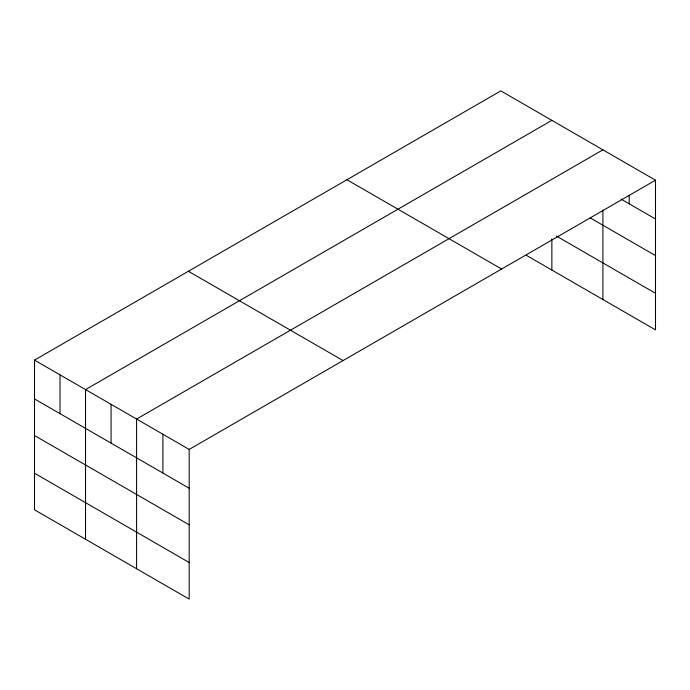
<?xml version="1.0" encoding="UTF-8"?>
<svg xmlns="http://www.w3.org/2000/svg" width="690" height="690" viewBox="0 0 690 690"><rect width="100%" height="100%" fill="white"/><g stroke="black" fill="none" stroke-linecap="round" stroke-linejoin="round"><path stroke-width="1.03" d="M602.913 210.165L602.913 299.512M34.5 360.12L189.181 449.423L189.181 599.11L34.5 509.807L34.5 360.12L500.819 90.89L655.5 180.194L655.5 329.88L526.341 255.309M551.862 120.362L85.543 389.591L85.543 539.278M602.913 149.834L136.586 419.063L136.586 568.741M189.181 449.423L655.5 180.194M621.043 199.108L655.5 218.997M590.148 217.859L655.5 255.593M556.425 236.084L655.5 293.293M346.932 179.736L501.613 269.04M188.387 271.274L343.068 360.577M34.5 398.923L189.181 488.227M34.5 435.519L189.181 524.823M34.5 473.211L189.181 562.514M629.202 195.192L629.202 203.817M551.862 238.835L551.862 270.049M162.883 434.243L162.883 473.047M111.064 404.323L111.064 443.135M60.021 374.86L60.021 413.664"/></g></svg>
